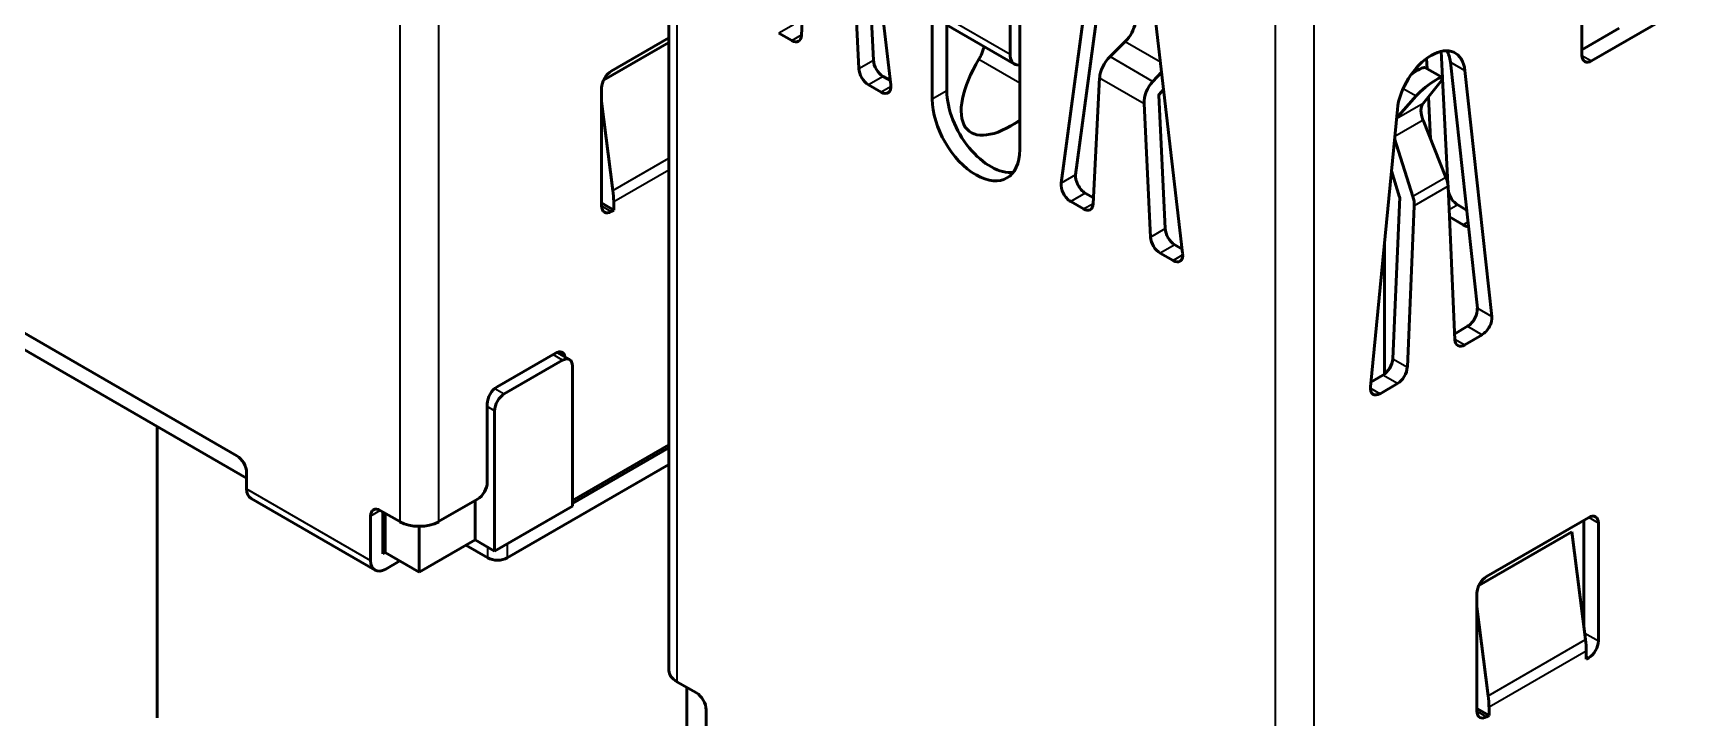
# Model space of a CAD drawing. Header units: millimetres. Extents: x 3137 to 5094, y 789 to 1822.
# Drawn here: x 3980.39 to 4004.47, y 1553.69 to 1563.65 of the extents above; entities that cross this region are included whole.
import ezdxf

# ---------------------------------------------------------------- set-up
doc = ezdxf.new("R2010")
doc.units = ezdxf.units.MM
doc.header["$LTSCALE"] = 1.8
doc.layers.add('외형선(ISO)', color=7, linetype='Continuous', lineweight=50)
doc.layers.add('좁은 외형선(ISO)', color=7, linetype='Continuous', lineweight=35)

msp = doc.modelspace()

# ---------------------------------------------------------------- linework, layer by layer
at = {"layer": '외형선(ISO)'}
for p, q in [((3989.634, 1569.148), (3989.634, 1554.377)), ((3992.862, 1562.892), (3992.434, 1566.581)), ((3991.655, 1565.444), (3991.562, 1563.61)), ((3992.395, 1563.129), (3992.302, 1565.07)), ((3992.607, 1563.252), (3992.514, 1565.193)), ((3993.464, 1565.053), (3993.464, 1562.685)), ((4002.91, 1563.322), (4002.91, 1565.037)), ((3995.978, 1564.779), (3995.549, 1561.586)), ((3995.766, 1564.656), (3995.337, 1561.463)), ((3994.595, 1564.4), (3994.595, 1563.338)), ((3994.736, 1561.95), (3994.736, 1564.318)), ((3997.105, 1560.443), (3996.676, 1564.131)), ((4004.466, 1564.057), (4003.052, 1563.24)), ((3988.797, 1563.093), (3989.634, 1563.577)), ((3991.235, 1563.645), (3991.421, 1563.538)), ((3993.669, 1563.768), (3994.659, 1563.196)), ((3993.676, 1563.764), (3993.676, 1562.808)), ((4003.451, 1563.716), (4002.91, 1563.404)), ((3988.683, 1562.961), (3989.634, 1563.511)), ((3996.27, 1563.524), (3996.049, 1563.305)), ((4000.883, 1562.996), (4000.863, 1563.381)), ((3994.696, 1563.184), (3994.736, 1563.177)), ((4000.627, 1563.144), (4000.881, 1562.998)), ((4000.658, 1563.127), (4000.65, 1563.277)), ((4001.39, 1559.646), (4000.998, 1563.224)), ((4001.602, 1559.524), (4001.21, 1563.102)), ((3988.655, 1561.134), (3988.655, 1562.848)), ((3992.536, 1562.894), (3992.722, 1562.786)), ((3992.749, 1563.016), (3992.855, 1562.955)), ((3995.898, 1562.994), (3995.805, 1561.161)), ((3996.673, 1562.944), (3996.799, 1563.078)), ((4000.856, 1562.937), (4000.6, 1562.622)), ((4000.96, 1561.455), (4000.883, 1562.981)), ((3988.655, 1562.65), (3988.821, 1561.357)), ((3996.638, 1560.68), (3996.545, 1562.621)), ((3996.85, 1560.802), (3996.757, 1562.743)), ((3996.761, 1562.754), (3996.828, 1562.825)), ((4000.215, 1562.407), (4000.501, 1562.732)), ((4000.709, 1562.108), (4000.678, 1562.719)), ((3994.736, 1562.372), (3994.605, 1562.296)), ((4000.227, 1562.534), (3999.835, 1558.504)), ((4000.6, 1562.38), (4000.934, 1561.547)), ((4000.453, 1561.27), (4000.186, 1562.115)), ((4000.26, 1561.262), (4000.14, 1561.642)), ((4000.964, 1561.419), (4001.065, 1559.186)), ((3988.655, 1561.175), (3988.832, 1561.073)), ((3988.832, 1561.196), (3988.832, 1561.073)), ((3995.477, 1561.196), (3995.663, 1561.088)), ((3995.689, 1561.318), (3995.809, 1561.249)), ((4000.16, 1558.909), (4000.261, 1561.258)), ((3988.832, 1561.073), (3988.797, 1561.052)), ((4000.372, 1558.786), (4000.473, 1561.136)), ((4000.984, 1560.972), (4001.184, 1560.857)), ((4001.105, 1561.147), (4001.233, 1561.073)), ((3996.779, 1560.444), (3996.965, 1560.337)), ((3996.991, 1560.567), (3997.098, 1560.505)), ((4000.04, 1560.608), (4000.04, 1558.686)), ((3983.352, 1557.5), (3979.392, 1559.787)), ((3979.604, 1559.419), (3983.493, 1557.174)), ((4001.061, 1559.274), (4001.249, 1559.383)), ((4001.206, 1559.113), (4001.461, 1559.26)), ((3987.135, 1558.501), (3987.983, 1558.991)), ((3988.189, 1558.898), (3988.009, 1559.003)), ((3988.089, 1558.888), (3987.241, 1558.399)), ((3988.231, 1556.766), (3988.231, 1558.807)), ((3999.841, 1558.57), (4000.018, 1558.672)), ((3999.975, 1558.402), (4000.23, 1558.55)), ((3986.993, 1557.113), (3986.993, 1558.256)), ((3987.1, 1558.154), (3987.1, 1556.112)), ((3982.192, 1557.925), (3982.192, 1553.687)), ((3989.634, 1557.657), (3988.231, 1556.847)), ((3988.231, 1556.806), (3989.634, 1557.616)), ((3987.283, 1556.014), (3989.634, 1557.372)), ((3983.493, 1557.019), (3983.493, 1557.255)), ((3983.558, 1556.877), (3985.361, 1555.836)), ((3986.286, 1556.541), (3986.852, 1556.868)), ((3986.817, 1556.847), (3986.817, 1556.276)), ((3985.296, 1555.978), (3985.296, 1556.623)), ((3985.438, 1556.704), (3985.721, 1556.541)), ((3985.473, 1556.072), (3985.473, 1556.684)), ((3985.509, 1556.664), (3985.509, 1556.092)), ((3985.509, 1556.664), (3985.509, 1556.1)), ((3987.1, 1556.112), (3988.231, 1556.766)), ((4001.525, 1555.745), (4003.009, 1556.602)), ((3986.004, 1556.473), (3986.004, 1555.806)), ((4001.411, 1555.613), (4002.762, 1556.393)), ((4002.762, 1556.393), (4002.963, 1554.826)), ((4002.939, 1556.561), (4002.939, 1555.017)), ((4003.151, 1556.521), (4003.151, 1554.806)), ((3986.004, 1555.806), (3986.817, 1556.276)), ((3986.682, 1556.198), (3987.001, 1556.014)), ((3987.1, 1556.112), (3986.817, 1556.276)), ((3985.509, 1556.092), (3985.473, 1556.072)), ((3986.004, 1555.806), (3985.509, 1556.092)), ((3985.721, 1555.969), (3985.516, 1555.851)), ((4001.383, 1553.785), (4001.383, 1555.5)), ((4001.383, 1555.301), (4001.549, 1554.009)), ((4002.974, 1554.664), (4002.974, 1554.541)), ((4003.009, 1554.561), (4002.974, 1554.541)), ((3990.034, 1554.051), (3989.751, 1554.214)), ((3989.893, 1554.132), (3989.893, 1553.561)), ((3990.175, 1553.806), (3990.175, 1553.161)), ((4001.383, 1553.826), (4001.56, 1553.724)), ((4001.56, 1553.724), (4001.525, 1553.704)), ((4001.56, 1553.848), (4001.56, 1553.724))]:
    msp.add_line(p, q, dxfattribs=at)
for centre, major_axis, ratio, start_param, end_param in [((3991.421, 1563.701), (0.1, -0.173), 0.57735, 5.497787, 7.011681), ((3996.203, 1563.707), (0.167, 0.261), 0.543627, 4.322103, 5.354189), ((3994.814, 1563.465), (-0.155, -0.268), 0.57735, 5.497787, 6.497234), ((4000.718, 1562.75), (0.35, 0.606), 0.57735, 5.616182, 8.520985), ((4000.506, 1562.873), (0.35, 0.606), 0.57735, 5.616182, 5.975298), ((4003.052, 1563.404), (-0.1, -0.173), 0.57735, 5.497787, 7.068583), ((3988.797, 1562.93), (-0.1, -0.173), 0.57735, 3.926991, 5.497787), ((3992.536, 1563.057), (0.1, -0.173), 0.57735, 3.983893, 5.497787), ((3992.749, 1563.18), (0.1, -0.173), 0.57735, 3.983893, 5.497787), ((3994.799, 1563.216), (-0.802, -0.994), 0.443119, 5.009398, 7.283355), ((3996.117, 1563.121), (0.167, 0.261), 0.543627, 1.180511, 2.381585), ((4000.418, 1562.974), (-0.211, -0.168), 0.172363, 3.209179, 4.567396), ((3992.722, 1562.95), (0.1, -0.173), 0.57735, 5.497787, 7.211554), ((3996.764, 1562.747), (0.141, 0.276), 0.609189, 1.123241, 2.324315), ((4000.672, 1562.828), (-0.211, -0.168), 0.172363, 2.474771, 5.514385), ((3994.1, 1562.318), (0.45, -0.779), 0.57735, 3.926991, 7.068583), ((3994.312, 1562.44), (0.45, -0.779), 0.57735, 3.926991, 6.045244), ((3996.764, 1562.747), (0.00454, 0.00892), 0.609189, 1.123241, 2.324315), ((4000.789, 1562.381), (-0.166, 0.262), 0.547208, 0.181104, 1.24256), ((3995.477, 1561.359), (0.1, -0.173), 0.57735, 3.784021, 5.497787), ((3995.689, 1561.482), (0.1, -0.173), 0.57735, 3.784021, 5.497787), ((4000.745, 1561.546), (-0.166, 0.262), 0.547208, 3.903968, 4.384153), ((3987.983, 1561.686), (0.6, -1.039), 0.57735, 0.785398, 0.944331), ((3995.663, 1561.252), (0.1, -0.173), 0.57735, 5.497787, 7.011681), ((4000.254, 1561.262), (-0.00459, 0.00889), 0.605982, 3.955222, 4.435406), ((4000.254, 1561.262), (-0.142, 0.276), 0.605982, 3.955222, 4.435406), ((4001.105, 1561.311), (0.1, -0.173), 0.57735, 4.141833, 5.497787), ((3988.797, 1561.215), (-0.1, -0.173), 0.57735, 5.497787, 7.068583), ((3996.779, 1560.608), (0.1, -0.173), 0.57735, 3.983893, 5.497787), ((3996.991, 1560.73), (0.1, -0.173), 0.57735, 3.983893, 5.497787), ((4001.184, 1561.095), (0.146, -0.253), 0.57735, 5.497787, 5.875798), ((3996.965, 1560.5), (0.1, -0.173), 0.57735, 5.497787, 7.211554), ((4001.249, 1559.546), (0.1, 0.173), 0.57735, 3.926991, 5.616182), ((4001.461, 1559.424), (0.1, 0.173), 0.57735, 3.926991, 5.616182), ((3987.983, 1558.827), (0.1, 0.173), 0.57735, 5.679455, 7.068583), ((4001.206, 1559.276), (-0.1, -0.173), 0.57735, 5.548776, 7.068583), ((3988.089, 1558.725), (0.1, 0.173), 0.57735, 5.497787, 7.068583), ((4000.018, 1558.835), (0.1, 0.173), 0.57735, 3.926991, 5.446798), ((4000.23, 1558.713), (0.1, 0.173), 0.57735, 3.926991, 5.446798), ((3999.975, 1558.566), (-0.1, -0.173), 0.57735, 5.379392, 7.068583), ((3987.135, 1558.337), (-0.1, -0.173), 0.57735, 3.926991, 5.497787), ((3987.241, 1558.235), (-0.1, -0.173), 0.57735, 3.926991, 5.497787), ((3983.352, 1557.337), (-0.1, 0.173), 0.57735, 3.926991, 5.497787), ((3986.852, 1557.031), (0.1, 0.173), 0.57735, 3.926991, 5.497787), ((3983.713, 1557.145), (-0.155, -0.268), 0.57735, 5.497787, 6.283185), ((3985.438, 1556.541), (-0.1, 0.173), 0.57735, 5.497787, 7.068583), ((4003.009, 1556.439), (0.1, 0.173), 0.57735, 5.497787, 7.068583), ((3986.004, 1556.704), (-0.4, 0), 0.57735, 0.785398, 2.356194), ((3985.516, 1556.104), (-0.155, -0.268), 0.57735, 5.497787, 7.068583), ((3987.142, 1556.096), (-0.2, 0), 0.57735, 0.785398, 2.356194), ((4001.525, 1555.582), (-0.1, -0.173), 0.57735, 3.926991, 5.497787), ((4002.126, 1555.154), (0.6, -1.039), 0.57735, 0.785398, 0.944331), ((4003.009, 1554.724), (0.1, 0.173), 0.57735, 3.926991, 5.497787), ((3990.034, 1554.377), (-0.4, 0), 0.57735, 0, 0.785398), ((3990.034, 1553.887), (-0.1, 0.173), 0.57735, 3.926991, 5.497787), ((4000.711, 1554.338), (0.6, -1.039), 0.57735, 0.785398, 0.944331), ((4001.525, 1553.867), (-0.1, -0.173), 0.57735, 5.497787, 7.068583)]:
    msp.add_ellipse(centre, major_axis=major_axis, ratio=ratio, start_param=start_param, end_param=end_param, dxfattribs=at)
msp.add_open_spline([(3994.217, 1563.452), (3994.215, 1563.445), (3994.214, 1563.439), (3994.202, 1563.396), (3994.189, 1563.357), (3994.165, 1563.304), (3994.154, 1563.284), (3994.143, 1563.266)], degree=3, knots=[0.05615259, 0.05615259, 0.05615259, 0.05615259, 0.05812658, 0.05812658, 0.06942933, 0.06942933, 0.0758304, 0.0758304, 0.0758304, 0.0758304], dxfattribs=at)
at = {"layer": '좁은 외형선(ISO)'}
for p, q in [((3985.721, 1571.311), (3985.721, 1556.541)), ((3986.286, 1571.311), (3986.286, 1556.541)), ((3989.751, 1568.984), (3989.751, 1554.214)), ((3993.605, 1563.91), (3994.595, 1563.338)), ((3998.449, 1563.963), (3998.449, 1549.193)), ((3999.014, 1563.963), (3999.014, 1549.193)), ((3991.447, 1563.768), (3991.235, 1563.645)), ((3991.421, 1563.538), (3991.562, 1563.62)), ((3996.27, 1563.524), (3996.781, 1563.229)), ((4002.91, 1563.322), (4003.052, 1563.24)), ((3992.395, 1563.129), (3992.607, 1563.252)), ((3994.143, 1563.266), (3994.736, 1562.923)), ((3996.049, 1563.305), (3996.673, 1562.944)), ((4000.998, 1563.224), (4001.21, 1563.102)), ((3992.749, 1563.016), (3992.536, 1562.894)), ((3992.864, 1562.868), (3992.722, 1562.786)), ((3995.898, 1562.994), (3996.545, 1562.621)), ((4000.312, 1562.841), (4000.501, 1562.732)), ((3993.676, 1562.808), (3993.464, 1562.685)), ((4000.6, 1562.622), (4000.214, 1562.399)), ((4000.6, 1562.38), (4000.189, 1562.142)), ((3988.821, 1561.357), (3989.634, 1561.827)), ((3988.832, 1561.196), (3989.634, 1561.659)), ((3995.549, 1561.586), (3995.337, 1561.463)), ((4000.934, 1561.547), (4000.453, 1561.27)), ((4000.964, 1561.419), (4000.473, 1561.136)), ((3995.689, 1561.318), (3995.477, 1561.196)), ((3995.663, 1561.088), (3995.805, 1561.17)), ((3988.655, 1561.134), (3988.797, 1561.052)), ((4001.105, 1561.147), (4000.979, 1561.075)), ((3996.638, 1560.68), (3996.85, 1560.802)), ((4001.253, 1560.897), (4001.184, 1560.857)), ((3996.991, 1560.567), (3996.779, 1560.444)), ((3997.107, 1560.419), (3996.965, 1560.337)), ((4001.39, 1559.646), (4001.602, 1559.524)), ((4001.249, 1559.383), (4001.461, 1559.26)), ((4001.065, 1559.195), (4001.206, 1559.113)), ((3988.089, 1558.888), (3987.948, 1558.97)), ((4000.16, 1558.909), (4000.372, 1558.786)), ((4000.23, 1558.55), (4000.018, 1558.672)), ((3987.103, 1558.478), (3987.241, 1558.399)), ((3999.834, 1558.484), (3999.975, 1558.402)), ((3987.1, 1558.154), (3986.993, 1558.215)), ((3983.493, 1557.019), (3985.296, 1555.978)), ((3985.438, 1556.704), (3985.296, 1556.623)), ((4003.151, 1556.521), (4003.009, 1556.602)), ((3987.001, 1556.014), (3987.001, 1556.17)), ((3987.283, 1556.219), (3987.283, 1556.014)), ((4002.951, 1554.921), (4003.151, 1554.806)), ((4001.549, 1554.009), (4002.963, 1554.826)), ((4001.56, 1553.848), (4002.974, 1554.664)), ((4003.009, 1554.561), (4002.974, 1554.581)), ((4001.383, 1553.785), (4001.525, 1553.704))]:
    msp.add_line(p, q, dxfattribs=at)

doc.saveas('drawing.dxf')
